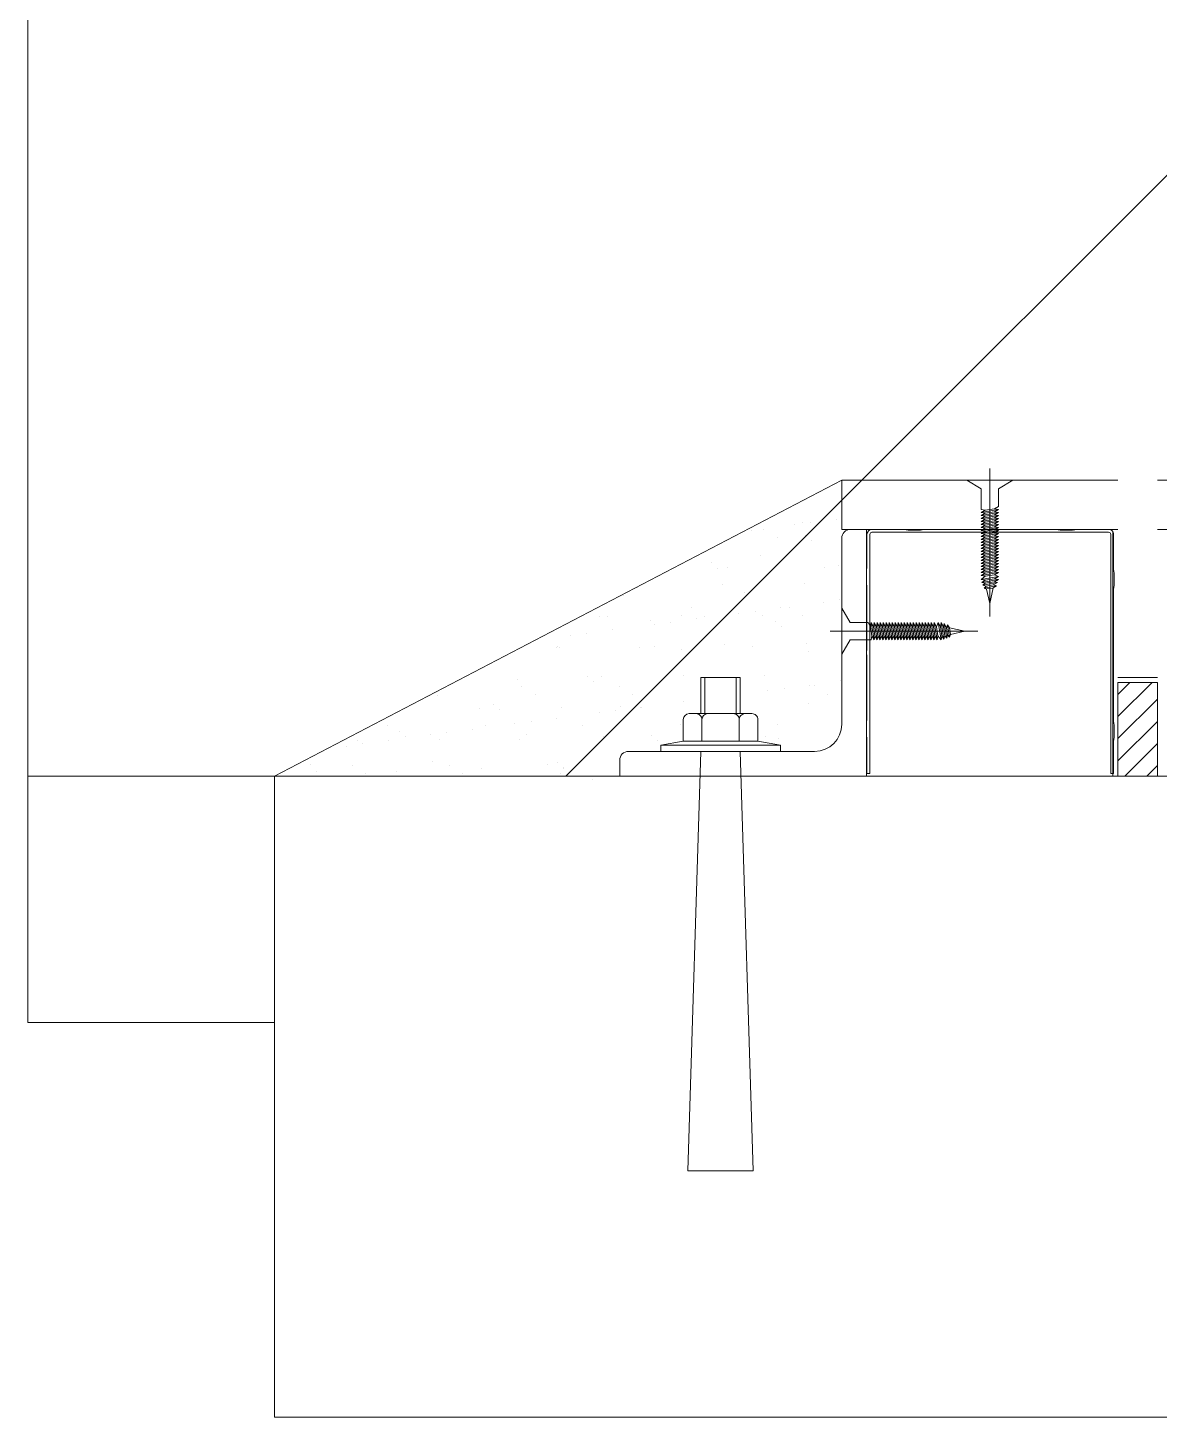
# Model space of a CAD drawing. Header units: inches. Extents: x -19662 to 10260, y -11808 to 5048.
# Drawn here: x -5645.6 to -5588.2, y -1306.4 to -1235.9 of the extents above; entities that cross this region are included whole.
import ezdxf

# ---------------------------------------------------------------- set-up
doc = ezdxf.new("R2010")
doc.units = ezdxf.units.IN
doc.header["$MEASUREMENT"] = 0
doc.linetypes.add('CENTER', pattern=[20, 15, -1.7, 1.6, -1.7])
doc.layers.add('doors_windows', color=4, linetype='Continuous', lineweight=5)
doc.layers.add('Wall2', color=40, linetype='Continuous', lineweight=5)

# ---------------------------------------------------------------- blocks, each defined once
blk = doc.blocks.new('dsgdf')
at = {"color": 0, "lineweight": 0}
for p, q in [((152256.703, 47631.547), (152161.703, 47631.547)), ((152161.703, 47631.547), (152161.703, 47599.047)), ((152161.703, 47611.547), (152149.203, 47611.547)), ((152161.703, 47599.047), (152256.703, 47599.047)), ((152190.453, 47584.047), (152161.703, 47599.047)), ((152204.453, 47594.297), (152204.453, 47599.047)), ((152204.802, 47599.047), (152206.453, 47597.396)), ((152205.925, 47599.047), (152206.453, 47598.519)), ((152206.453, 47594.297), (152206.453, 47599.047)), ((152163.551, 47598.45), (152163.551, 47598.45)), ((152163.85, 47598.82), (152163.85, 47598.82)), ((152165.636, 47598.497), (152165.636, 47598.497)), ((152166.305, 47598.923), (152166.305, 47598.923)), ((152167.911, 47598.839), (152167.911, 47598.839)), ((152169.705, 47598.322), (152169.705, 47598.322)), ((152170.579, 47598.488), (152170.579, 47598.488)), ((152171.249, 47598.914), (152171.249, 47598.914)), ((152172.199, 47598.685), (152172.199, 47598.685)), ((152175.523, 47598.479), (152175.523, 47598.479)), ((152176.057, 47598.376), (152176.057, 47598.376)), ((152176.192, 47598.905), (152176.192, 47598.905)), ((152176.349, 47598.645), (152176.349, 47598.645)), ((152176.354, 47598.632), (152176.354, 47598.632)), ((152191.735, 47598.922), (152191.881, 47598.922)), ((152191.735, 47598.922), (152191.735, 47597.16)), ((152191.735, 47597.806), (152191.735, 47598.922)), ((152191.881, 47586.797), (152191.881, 47598.922)), ((152204.089, 47598.922), (152204.235, 47598.922)), ((152204.089, 47586.797), (152204.089, 47598.922)), ((152204.235, 47597.285), (152204.235, 47598.922)), ((152204.453, 47598.274), (152206.453, 47596.274)), ((152165.346, 47597.524), (152165.346, 47597.524)), ((152165.897, 47597.249), (152165.897, 47597.249)), ((152166.172, 47597.415), (152166.172, 47597.415)), ((152167.462, 47597.245), (152167.462, 47597.245)), ((152168.323, 47597.056), (152168.323, 47597.056)), ((152169.619, 47596.961), (152169.619, 47596.961)), ((152170.052, 47597.196), (152170.052, 47597.196)), ((152174.113, 47597.216), (152174.113, 47597.216)), ((152174.477, 47596.929), (152174.477, 47596.929)), ((152178.401, 47597.061), (152178.401, 47597.061)), ((152180.829, 47596.983), (152180.829, 47596.983)), ((152181.122, 47597.251), (152181.122, 47597.251)), ((152186.617, 47597.028), (152186.617, 47597.028)), ((152187.275, 47597.124), (152187.275, 47597.124)), ((152191.703, 47596.964), (152191.735, 47597.16)), ((152191.703, 47596.339), (152191.703, 47596.964)), ((152204.266, 47597.089), (152204.235, 47597.285)), ((152204.266, 47596.464), (152204.266, 47597.089)), ((152204.453, 47597.151), (152206.453, 47595.151)), ((152167.433, 47596.483), (152167.433, 47596.483)), ((152168.031, 47596.788), (152168.031, 47596.788)), ((152170.445, 47596.852), (152170.445, 47596.852)), ((152171.736, 47596.682), (152171.736, 47596.682)), ((152172.377, 47596.474), (152172.377, 47596.474)), ((152173.892, 47596.399), (152173.892, 47596.399)), ((152174.718, 47596.29), (152174.718, 47596.29)), ((152177.32, 47596.465), (152177.32, 47596.465)), ((152182.264, 47596.456), (152182.264, 47596.456)), ((152187.208, 47596.447), (152187.208, 47596.447)), ((152191.703, 47596.339), (152191.735, 47596.143)), ((152204.266, 47596.464), (152204.235, 47596.268)), ((152204.235, 47592.726), (152204.235, 47596.268)), ((152172.099, 47595.626), (152172.099, 47595.626)), ((152173.096, 47595.663), (152173.096, 47595.663)), ((152176.009, 47596.12), (152176.009, 47596.12)), ((152176.254, 47595.573), (152176.254, 47595.573)), ((152178.165, 47595.836), (152178.165, 47595.836)), ((152178.991, 47595.727), (152178.991, 47595.727)), ((152179.249, 47595.535), (152179.249, 47595.535)), ((152180.282, 47595.557), (152180.282, 47595.557)), ((152180.315, 47595.592), (152180.315, 47595.592)), ((152191.735, 47596.143), (152191.735, 47592.994)), ((152204.453, 47596.029), (152206.185, 47594.297)), ((152169.967, 47594.939), (152169.967, 47594.939)), ((152172.803, 47595.395), (152172.803, 47595.395)), ((152174.91, 47594.93), (152174.91, 47594.93)), ((152179.854, 47594.921), (152179.854, 47594.921)), ((152182.438, 47595.273), (152182.438, 47595.273)), ((152188.758, 47595.385), (152188.758, 47595.385)), ((152189.741, 47594.903), (152189.741, 47594.903)), ((152204.453, 47594.906), (152205.062, 47594.297)), ((152174.013, 47594.157), (152174.013, 47594.157)), ((152174.241, 47594.503), (152174.241, 47594.503)), ((152177.868, 47594.27), (152177.868, 47594.27)), ((152179.185, 47594.494), (152179.185, 47594.494)), ((152186.711, 47594.711), (152186.711, 47594.711)), ((152187.538, 47594.602), (152187.538, 47594.602)), ((152188.828, 47594.432), (152188.828, 47594.432)), ((152189.072, 47594.477), (152189.072, 47594.477)), ((152190.374, 47594.197), (152190.374, 47594.197)), ((152177.575, 47594.002), (152177.575, 47594.002)), ((152178.301, 47594.002), (152178.301, 47594.002)), ((152182.456, 47593.949), (152182.456, 47593.949)), ((152186.517, 47593.969), (152186.517, 47593.969)), ((152182.64, 47592.876), (152182.64, 47592.876)), ((152188.793, 47592.749), (152188.793, 47592.749)), ((152191.735, 47592.994), (152191.703, 47592.797)), ((152191.703, 47592.797), (152191.735, 47592.601)), ((152204.235, 47589.577), (152204.235, 47592.726)), ((152175.995, 47592.554), (152175.995, 47592.554)), ((152176.038, 47592.49), (152176.038, 47592.49)), ((152176.154, 47592.514), (152176.154, 47592.514)), ((152180.215, 47592.533), (152180.215, 47592.533)), ((152180.982, 47592.481), (152180.982, 47592.481)), ((152182.348, 47592.608), (152182.348, 47592.608)), ((152184.503, 47592.379), (152184.503, 47592.379)), ((152185.926, 47592.472), (152185.926, 47592.472)), ((152188.658, 47592.326), (152188.658, 47592.326)), ((152191.735, 47592.601), (152191.735, 47589.452)), ((152176.701, 47591.918), (152176.701, 47591.918)), ((152177.528, 47591.81), (152177.528, 47591.81)), ((152178.818, 47591.64), (152178.818, 47591.64)), ((152180.975, 47591.356), (152180.975, 47591.356)), ((152187.412, 47591.483), (152187.412, 47591.483)), ((152178.201, 47590.944), (152178.201, 47590.944)), ((152178.572, 47590.946), (152178.572, 47590.946)), ((152180.767, 47591.16), (152180.767, 47591.16)), ((152181.801, 47591.247), (152181.801, 47591.247)), ((152182.356, 47590.891), (152182.356, 47590.891)), ((152183.092, 47591.077), (152183.092, 47591.077)), ((152183.516, 47590.937), (152183.516, 47590.937)), ((152185.248, 47590.793), (152185.248, 47590.793)), ((152186.074, 47590.685), (152186.074, 47590.685)), ((152186.417, 47590.91), (152186.417, 47590.91)), ((152187.12, 47591.215), (152187.12, 47591.215)), ((152188.459, 47590.928), (152188.459, 47590.928)), ((152179.386, 47589.895), (152179.386, 47589.895)), ((152182.846, 47590.51), (152182.846, 47590.51)), ((152187.365, 47590.515), (152187.365, 47590.515)), ((152187.79, 47590.501), (152187.79, 47590.501)), ((152189.521, 47590.231), (152189.521, 47590.231)), ((152190.347, 47590.122), (152190.347, 47590.122)), ((152180.115, 47589.475), (152180.115, 47589.475)), ((152184.403, 47589.32), (152184.403, 47589.32)), ((152185.54, 47589.767), (152185.54, 47589.767)), ((152188.558, 47589.267), (152188.558, 47589.267)), ((152191.703, 47589.256), (152191.735, 47589.452)), ((152191.703, 47589.256), (152191.703, 47588.631)), ((152204.266, 47589.381), (152204.235, 47589.577)), ((152204.266, 47589.381), (152204.266, 47588.756)), ((152184.159, 47588.502), (152184.159, 47588.502)), ((152184.644, 47588.497), (152184.644, 47588.497)), ((152189.587, 47588.488), (152189.587, 47588.488)), ((152191.703, 47588.631), (152191.735, 47588.434)), ((152204.266, 47588.756), (152204.235, 47588.559)), ((152204.235, 47586.797), (152204.235, 47588.559)), ((152183.866, 47588.233), (152183.866, 47588.233)), ((152186.317, 47587.851), (152186.317, 47587.851)), ((152190.312, 47588.374), (152190.312, 47588.374)), ((152191.735, 47588.434), (152191.735, 47586.797)), ((152188.931, 47587.108), (152188.931, 47587.108)), ((152185.901, 47586.597), (152185.901, 47586.597)), ((152186.508, 47586.526), (152186.508, 47586.526)), ((152187.177, 47586.952), (152187.177, 47586.952)), ((152188.638, 47586.84), (152188.638, 47586.84)), ((152190.453, 47586.547), (152190.453, 47584.047)), ((152191.985, 47586.693), (152203.985, 47586.693)), ((152192.208, 47586.547), (152191.985, 47586.547)), ((152193.622, 47586.547), (152191.985, 47586.547)), ((152193.818, 47586.579), (152193.622, 47586.547)), ((152194.443, 47586.579), (152193.818, 47586.579)), ((152194.443, 47586.579), (152194.639, 47586.547)), ((152197.788, 47586.547), (152194.639, 47586.547)), ((152197.985, 47586.579), (152197.788, 47586.547)), ((152198.181, 47586.547), (152197.985, 47586.579)), ((152201.33, 47586.547), (152198.181, 47586.547)), ((152201.526, 47586.579), (152201.33, 47586.547)), ((152201.526, 47586.579), (152202.151, 47586.579)), ((152202.151, 47586.579), (152202.348, 47586.547)), ((152202.178, 47586.579), (152202.374, 47586.547)), ((152203.985, 47586.547), (152202.348, 47586.547)), ((152202.374, 47586.547), (152204.011, 47586.547)), ((152203.703, 47586.547), (152204.453, 47586.547)), ((152203.787, 47586.547), (152203.985, 47586.547)), ((152206.453, 47586.547), (152207.473, 47586.547)), ((152188.057, 47586.313), (152188.057, 47586.313)), ((152188.458, 47586.208), (152188.458, 47586.208)), ((152188.884, 47586.204), (152188.884, 47586.204)), ((152190.174, 47586.034), (152190.174, 47586.034))]:
    blk.add_line(p, q, dxfattribs=at)
at = {"color": 0}
for p, q in [((152161.703, 47631.547), (152256.703, 47631.547)), ((152149.203, 47584.047), (152149.203, 47611.547)), ((152161.703, 47599.047), (152256.703, 47599.047)), ((152177.825, 47599.208), (152177.825, 47599.208)), ((152204.203, 47599.047), (152204.203, 47586.672)), ((152206.453, 47594.297), (152204.453, 47594.297)), ((152206.453, 47594.047), (152204.453, 47594.047)), ((152204.453, 47586.547), (152190.453, 47586.547)), ((152220.453, 47586.547), (152206.453, 47586.547)), ((152204.453, 47584.047), (152190.453, 47584.047)), ((152220.453, 47584.047), (152206.453, 47584.047))]:
    blk.add_line(p, q, dxfattribs=at)
at = {"color": 0, "linetype": 'Continuous', "lineweight": 0}
for p, q in [((152183.314, 47597.797), (152182.653, 47619.052)), ((152182.653, 47619.052), (152185.975, 47619.052)), ((152185.314, 47597.797), (152185.975, 47619.052)), ((152181.282, 47597.477), (152181.282, 47597.797)), ((152181.282, 47597.797), (152184.314, 47597.797)), ((152187.347, 47597.797), (152184.314, 47597.797)), ((152187.347, 47597.477), (152187.347, 47597.797)), ((152182.424, 47597.283), (152181.282, 47597.477)), ((152181.282, 47597.477), (152184.314, 47597.477)), ((152183.369, 47597.283), (152182.424, 47597.283)), ((152182.424, 47597.283), (152186.204, 47597.283)), ((152182.424, 47596.185), (152182.424, 47597.283)), ((152185.314, 47597.283), (152183.314, 47597.283)), ((152185.259, 47597.283), (152183.369, 47597.283)), ((152183.369, 47596.185), (152183.369, 47597.283)), ((152187.347, 47597.477), (152184.314, 47597.477)), ((152186.204, 47597.283), (152185.259, 47597.283)), ((152185.259, 47596.185), (152185.259, 47597.283)), ((152186.204, 47597.283), (152187.347, 47597.477)), ((152186.204, 47596.185), (152186.204, 47597.283)), ((152182.726, 47595.883), (152185.902, 47595.883)), ((152183.314, 47594.052), (152183.314, 47595.883)), ((152183.514, 47594.052), (152183.514, 47595.883)), ((152185.114, 47594.052), (152185.114, 47595.883)), ((152185.314, 47594.052), (152185.314, 47595.883)), ((152183.314, 47594.052), (152185.314, 47594.052))]:
    blk.add_line(p, q, dxfattribs=at)
at = {"color": 0, "lineweight": 15}
for p, q in [((152191.703, 47599.047), (152179.203, 47599.047)), ((152179.203, 47599.047), (152179.203, 47598.247)), ((152191.703, 47599.047), (152191.703, 47586.547)), ((152189.078, 47597.797), (152179.653, 47597.797)), ((152190.453, 47596.422), (152190.453, 47586.997)), ((152191.703, 47586.547), (152190.903, 47586.547))]:
    blk.add_line(p, q, dxfattribs=at)
at = {"color": 0, "lineweight": 0, "ltscale": 0.05}
for p, q in [((152190.453, 47592.877), (152190.891, 47592.148)), ((152190.453, 47590.542), (152190.453, 47592.877)), ((152190.891, 47592.148), (152191.943, 47592.148)), ((152191.943, 47592.148), (152191.979, 47591.939)), ((152191.946, 47591.272), (152192.095, 47592.148)), ((152192.095, 47592.148), (152191.979, 47591.939)), ((152192.095, 47592.148), (152192.131, 47591.939)), ((152192.098, 47591.272), (152192.247, 47592.148)), ((152192.247, 47592.148), (152192.131, 47591.939)), ((152192.247, 47592.148), (152192.283, 47591.939)), ((152192.25, 47591.272), (152192.4, 47592.148)), ((152192.4, 47592.148), (152192.283, 47591.939)), ((152192.4, 47592.148), (152192.436, 47591.939)), ((152192.402, 47591.272), (152192.552, 47592.148)), ((152192.552, 47592.148), (152192.436, 47591.939)), ((152192.552, 47592.148), (152192.588, 47591.939)), ((152192.555, 47591.272), (152192.704, 47592.148)), ((152192.704, 47592.148), (152192.588, 47591.939)), ((152192.704, 47592.148), (152192.74, 47591.939)), ((152192.707, 47591.272), (152192.856, 47592.148)), ((152192.856, 47592.148), (152192.74, 47591.939)), ((152192.856, 47592.148), (152192.892, 47591.939)), ((152192.859, 47591.272), (152193.008, 47592.148)), ((152193.008, 47592.148), (152192.892, 47591.939)), ((152193.008, 47592.148), (152193.044, 47591.939)), ((152193.011, 47591.272), (152193.16, 47592.148)), ((152193.16, 47592.148), (152193.044, 47591.939)), ((152193.16, 47592.148), (152193.196, 47591.939)), ((152193.163, 47591.272), (152193.313, 47592.148)), ((152193.313, 47592.148), (152193.196, 47591.939)), ((152193.313, 47592.148), (152193.349, 47591.939)), ((152193.315, 47591.272), (152193.465, 47592.148)), ((152193.465, 47592.148), (152193.349, 47591.939)), ((152193.465, 47592.148), (152193.501, 47591.939)), ((152193.468, 47591.272), (152193.617, 47592.148)), ((152193.617, 47592.148), (152193.501, 47591.939)), ((152193.617, 47592.148), (152193.653, 47591.939)), ((152193.62, 47591.272), (152193.769, 47592.148)), ((152193.769, 47592.148), (152193.653, 47591.939)), ((152193.769, 47592.148), (152193.805, 47591.939)), ((152193.772, 47591.272), (152193.921, 47592.148)), ((152193.921, 47592.148), (152193.805, 47591.939)), ((152193.921, 47592.148), (152193.957, 47591.939)), ((152193.924, 47591.272), (152194.073, 47592.148)), ((152194.073, 47592.148), (152193.957, 47591.939)), ((152194.073, 47592.148), (152194.109, 47591.939)), ((152194.076, 47591.272), (152194.226, 47592.148)), ((152194.226, 47592.148), (152194.109, 47591.939)), ((152194.226, 47592.148), (152194.262, 47591.939)), ((152194.228, 47591.272), (152194.378, 47592.148)), ((152194.378, 47592.148), (152194.262, 47591.939)), ((152194.378, 47592.148), (152194.414, 47591.939)), ((152194.381, 47591.272), (152194.53, 47592.148)), ((152194.53, 47592.148), (152194.414, 47591.939)), ((152194.53, 47592.148), (152194.566, 47591.939)), ((152194.533, 47591.272), (152194.682, 47592.148)), ((152194.682, 47592.148), (152194.566, 47591.939)), ((152194.682, 47592.148), (152194.718, 47591.939)), ((152194.685, 47591.272), (152194.834, 47592.148)), ((152194.834, 47592.148), (152194.718, 47591.939)), ((152194.834, 47592.148), (152194.87, 47591.939)), ((152194.837, 47591.272), (152194.986, 47592.148)), ((152194.986, 47592.148), (152194.87, 47591.939)), ((152194.986, 47592.148), (152195.022, 47591.939)), ((152194.989, 47591.272), (152195.139, 47592.148)), ((152195.139, 47592.148), (152195.022, 47591.939)), ((152195.139, 47592.148), (152195.175, 47591.939)), ((152195.141, 47591.272), (152195.291, 47592.148)), ((152195.291, 47592.148), (152195.175, 47591.939)), ((152195.291, 47592.148), (152195.327, 47591.939)), ((152195.488, 47592.148), (152195.327, 47591.939)), ((152195.339, 47591.272), (152195.488, 47592.148)), ((152195.488, 47592.148), (152195.524, 47591.939)), ((152195.491, 47591.272), (152195.634, 47592.111)), ((152195.634, 47592.111), (152195.524, 47591.939)), ((152195.634, 47592.111), (152195.676, 47591.939)), ((152195.65, 47591.315), (152195.779, 47592.057)), ((152195.779, 47592.057), (152195.676, 47591.939)), ((152195.779, 47592.057), (152195.822, 47591.893)), ((152195.815, 47591.377), (152195.923, 47592.003)), ((152195.923, 47592.003), (152195.822, 47591.893)), ((152195.923, 47592.003), (152195.972, 47591.874)), ((152191.794, 47591.272), (152191.91, 47591.481)), ((152191.91, 47591.481), (152191.979, 47591.939)), ((152191.946, 47591.272), (152191.91, 47591.481)), ((152191.946, 47591.272), (152192.062, 47591.481)), ((152192.062, 47591.481), (152192.131, 47591.939)), ((152192.098, 47591.272), (152192.062, 47591.481)), ((152192.098, 47591.272), (152192.214, 47591.481)), ((152192.214, 47591.481), (152192.283, 47591.939)), ((152192.25, 47591.272), (152192.214, 47591.481)), ((152192.25, 47591.272), (152192.366, 47591.481)), ((152192.366, 47591.481), (152192.436, 47591.939)), ((152192.402, 47591.272), (152192.366, 47591.481)), ((152192.402, 47591.272), (152192.519, 47591.481)), ((152192.519, 47591.481), (152192.588, 47591.939)), ((152192.555, 47591.272), (152192.519, 47591.481)), ((152192.555, 47591.272), (152192.671, 47591.481)), ((152192.671, 47591.481), (152192.74, 47591.939)), ((152192.707, 47591.272), (152192.671, 47591.481)), ((152192.707, 47591.272), (152192.823, 47591.481)), ((152192.823, 47591.481), (152192.892, 47591.939)), ((152192.859, 47591.272), (152192.823, 47591.481)), ((152192.859, 47591.272), (152192.975, 47591.481)), ((152192.975, 47591.481), (152193.044, 47591.939)), ((152193.011, 47591.272), (152192.975, 47591.481)), ((152193.011, 47591.272), (152193.127, 47591.481)), ((152193.127, 47591.481), (152193.196, 47591.939)), ((152193.163, 47591.272), (152193.127, 47591.481)), ((152193.163, 47591.272), (152193.279, 47591.481)), ((152193.279, 47591.481), (152193.349, 47591.939)), ((152193.315, 47591.272), (152193.279, 47591.481)), ((152193.315, 47591.272), (152193.432, 47591.481)), ((152193.432, 47591.481), (152193.501, 47591.939)), ((152193.468, 47591.272), (152193.432, 47591.481)), ((152193.468, 47591.272), (152193.584, 47591.481)), ((152193.584, 47591.481), (152193.653, 47591.939)), ((152193.62, 47591.272), (152193.584, 47591.481)), ((152193.62, 47591.272), (152193.736, 47591.481)), ((152193.736, 47591.481), (152193.805, 47591.939)), ((152193.772, 47591.272), (152193.736, 47591.481)), ((152193.772, 47591.272), (152193.888, 47591.481)), ((152193.888, 47591.481), (152193.957, 47591.939)), ((152193.924, 47591.272), (152193.888, 47591.481)), ((152193.924, 47591.272), (152194.04, 47591.481)), ((152194.04, 47591.481), (152194.109, 47591.939)), ((152194.076, 47591.272), (152194.04, 47591.481)), ((152194.076, 47591.272), (152194.192, 47591.481)), ((152194.192, 47591.481), (152194.262, 47591.939)), ((152194.228, 47591.272), (152194.192, 47591.481)), ((152194.228, 47591.272), (152194.345, 47591.481)), ((152194.345, 47591.481), (152194.414, 47591.939)), ((152194.381, 47591.272), (152194.345, 47591.481)), ((152194.381, 47591.272), (152194.497, 47591.481)), ((152194.497, 47591.481), (152194.566, 47591.939)), ((152194.533, 47591.272), (152194.497, 47591.481)), ((152194.533, 47591.272), (152194.649, 47591.481)), ((152194.649, 47591.481), (152194.718, 47591.939)), ((152194.649, 47591.481), (152194.718, 47591.939)), ((152194.685, 47591.272), (152194.649, 47591.481)), ((152194.685, 47591.272), (152194.801, 47591.481)), ((152194.801, 47591.481), (152194.87, 47591.939)), ((152194.837, 47591.272), (152194.801, 47591.481)), ((152194.837, 47591.272), (152194.953, 47591.481)), ((152194.953, 47591.481), (152195.022, 47591.939)), ((152194.989, 47591.272), (152194.953, 47591.481)), ((152194.989, 47591.272), (152195.105, 47591.481)), ((152195.105, 47591.481), (152195.175, 47591.939)), ((152195.141, 47591.272), (152195.105, 47591.481)), ((152195.141, 47591.272), (152195.258, 47591.481)), ((152195.258, 47591.481), (152195.327, 47591.939)), ((152195.258, 47591.481), (152195.327, 47591.939)), ((152195.339, 47591.272), (152195.258, 47591.481)), ((152195.339, 47591.272), (152195.455, 47591.481)), ((152195.455, 47591.481), (152195.524, 47591.939)), ((152195.491, 47591.272), (152195.455, 47591.481)), ((152195.491, 47591.272), (152195.607, 47591.481)), ((152195.607, 47591.481), (152195.676, 47591.939)), ((152195.65, 47591.315), (152195.607, 47591.481)), ((152195.65, 47591.315), (152195.767, 47591.534)), ((152195.767, 47591.534), (152195.822, 47591.893)), ((152195.815, 47591.377), (152195.767, 47591.534)), ((152195.815, 47591.377), (152195.92, 47591.534)), ((152196.703, 47591.71), (152195.92, 47591.534)), ((152195.921, 47591.534), (152195.971, 47591.874)), ((152196.703, 47591.71), (152195.972, 47591.874)), ((152190.891, 47591.272), (152190.453, 47590.542)), ((152190.891, 47591.272), (152191.794, 47591.272)), ((152197.962, 47590.297), (152197.798, 47589.566)), ((152197.962, 47590.297), (152198.138, 47589.514)), ((152197.561, 47589.228), (152197.733, 47589.27)), ((152197.561, 47589.228), (152197.733, 47589.118)), ((152198.4, 47589.085), (152197.561, 47589.228)), ((152197.615, 47589.373), (152197.779, 47589.415)), ((152197.615, 47589.373), (152197.733, 47589.27)), ((152198.357, 47589.244), (152197.615, 47589.373)), ((152197.669, 47589.517), (152197.798, 47589.566)), ((152197.669, 47589.517), (152197.779, 47589.415)), ((152198.295, 47589.409), (152197.669, 47589.517)), ((152198.191, 47589.201), (152197.733, 47589.27)), ((152198.138, 47589.361), (152197.779, 47589.415)), ((152198.138, 47589.515), (152197.798, 47589.565)), ((152198.295, 47589.409), (152198.138, 47589.514)), ((152198.295, 47589.409), (152198.138, 47589.361)), ((152198.357, 47589.244), (152198.138, 47589.361)), ((152198.357, 47589.244), (152198.191, 47589.201)), ((152198.4, 47589.085), (152198.191, 47589.201)), ((152197.524, 47589.082), (152197.733, 47589.118)), ((152197.524, 47589.082), (152197.733, 47588.921)), ((152198.4, 47588.933), (152197.524, 47589.082)), ((152197.524, 47588.885), (152197.733, 47588.921)), ((152198.4, 47588.735), (152197.524, 47588.885)), ((152197.524, 47588.885), (152197.733, 47588.768)), ((152197.524, 47588.733), (152197.733, 47588.768)), ((152197.524, 47588.733), (152197.733, 47588.616)), ((152198.4, 47588.583), (152197.524, 47588.733)), ((152197.524, 47588.58), (152197.733, 47588.616)), ((152197.524, 47588.58), (152197.733, 47588.464)), ((152198.4, 47588.431), (152197.524, 47588.58)), ((152197.524, 47588.428), (152197.733, 47588.464)), ((152198.191, 47589.049), (152197.733, 47589.118)), ((152198.191, 47588.852), (152197.733, 47588.921)), ((152198.191, 47588.852), (152197.733, 47588.921)), ((152198.191, 47588.699), (152197.733, 47588.768)), ((152198.191, 47588.547), (152197.733, 47588.616)), ((152198.191, 47588.395), (152197.733, 47588.464)), ((152198.4, 47589.085), (152198.191, 47589.049)), ((152198.4, 47588.933), (152198.191, 47589.049)), ((152198.4, 47588.933), (152198.191, 47588.852)), ((152198.4, 47588.735), (152198.191, 47588.852)), ((152198.4, 47588.735), (152198.191, 47588.699)), ((152198.4, 47588.583), (152198.191, 47588.699)), ((152198.4, 47588.583), (152198.191, 47588.547)), ((152198.4, 47588.431), (152198.191, 47588.547)), ((152197.524, 47588.428), (152197.733, 47588.312)), ((152198.4, 47588.279), (152197.524, 47588.428)), ((152197.524, 47588.276), (152197.733, 47588.312)), ((152197.524, 47588.276), (152197.733, 47588.16)), ((152198.4, 47588.127), (152197.524, 47588.276)), ((152197.524, 47588.124), (152197.733, 47588.16)), ((152197.524, 47588.124), (152197.733, 47588.008)), ((152198.4, 47587.974), (152197.524, 47588.124)), ((152197.524, 47587.972), (152197.733, 47588.008)), ((152197.524, 47587.972), (152197.733, 47587.855)), ((152198.4, 47587.822), (152197.524, 47587.972)), ((152197.524, 47587.82), (152197.733, 47587.855)), ((152197.524, 47587.82), (152197.733, 47587.703)), ((152198.4, 47587.67), (152197.524, 47587.82)), ((152198.191, 47588.243), (152197.733, 47588.312)), ((152198.191, 47588.243), (152197.733, 47588.312)), ((152198.191, 47588.091), (152197.733, 47588.16)), ((152198.191, 47587.939), (152197.733, 47588.008)), ((152198.191, 47587.786), (152197.733, 47587.855)), ((152198.4, 47588.431), (152198.191, 47588.395)), ((152198.4, 47588.279), (152198.191, 47588.395)), ((152198.4, 47588.279), (152198.191, 47588.243)), ((152198.4, 47588.127), (152198.191, 47588.243)), ((152198.4, 47588.127), (152198.191, 47588.091)), ((152198.4, 47587.974), (152198.191, 47588.091)), ((152198.4, 47587.974), (152198.191, 47587.939)), ((152198.4, 47587.822), (152198.191, 47587.939)), ((152198.4, 47587.822), (152198.191, 47587.786)), ((152198.4, 47587.67), (152198.191, 47587.786)), ((152197.524, 47587.667), (152197.733, 47587.703)), ((152197.524, 47587.667), (152197.733, 47587.551)), ((152198.4, 47587.518), (152197.524, 47587.667)), ((152197.524, 47587.515), (152197.733, 47587.551)), ((152197.524, 47587.515), (152197.733, 47587.399)), ((152198.4, 47587.366), (152197.524, 47587.515)), ((152197.524, 47587.363), (152197.733, 47587.399)), ((152197.524, 47587.363), (152197.733, 47587.247)), ((152198.4, 47587.214), (152197.524, 47587.363)), ((152197.524, 47587.211), (152197.733, 47587.247)), ((152197.524, 47587.211), (152197.733, 47587.095)), ((152198.4, 47587.061), (152197.524, 47587.211)), ((152197.524, 47587.059), (152197.733, 47587.095)), ((152197.524, 47587.059), (152197.733, 47586.943)), ((152198.4, 47586.909), (152197.524, 47587.059)), ((152198.191, 47587.634), (152197.733, 47587.703)), ((152198.191, 47587.482), (152197.733, 47587.551)), ((152198.191, 47587.33), (152197.733, 47587.399)), ((152198.191, 47587.178), (152197.733, 47587.247)), ((152198.191, 47587.026), (152197.733, 47587.095)), ((152198.4, 47587.67), (152198.191, 47587.634)), ((152198.4, 47587.518), (152198.191, 47587.634)), ((152198.4, 47587.518), (152198.191, 47587.482)), ((152198.4, 47587.366), (152198.191, 47587.482)), ((152198.4, 47587.366), (152198.191, 47587.33)), ((152198.4, 47587.214), (152198.191, 47587.33)), ((152198.4, 47587.214), (152198.191, 47587.178)), ((152198.4, 47587.061), (152198.191, 47587.178)), ((152198.4, 47587.061), (152198.191, 47587.026)), ((152197.524, 47586.907), (152197.733, 47586.943)), ((152197.524, 47586.907), (152197.733, 47586.79)), ((152198.4, 47586.757), (152197.524, 47586.907)), ((152197.524, 47586.754), (152197.733, 47586.79)), ((152197.524, 47586.754), (152197.733, 47586.638)), ((152198.4, 47586.605), (152197.524, 47586.754)), ((152197.524, 47586.602), (152197.733, 47586.638)), ((152197.524, 47586.602), (152197.733, 47586.486)), ((152198.4, 47586.453), (152197.524, 47586.602)), ((152197.524, 47586.45), (152197.733, 47586.486)), ((152197.524, 47586.45), (152197.733, 47586.334)), ((152198.4, 47586.301), (152197.524, 47586.45)), ((152198.191, 47586.873), (152197.733, 47586.943)), ((152198.191, 47586.721), (152197.733, 47586.79)), ((152198.191, 47586.569), (152197.733, 47586.638)), ((152198.191, 47586.417), (152197.733, 47586.486)), ((152198.4, 47586.909), (152198.191, 47587.026)), ((152198.4, 47586.909), (152198.191, 47586.873)), ((152198.4, 47586.757), (152198.191, 47586.873)), ((152198.4, 47586.757), (152198.191, 47586.721)), ((152198.4, 47586.605), (152198.191, 47586.721)), ((152198.4, 47586.605), (152198.191, 47586.569)), ((152198.4, 47586.453), (152198.191, 47586.569)), ((152198.4, 47586.453), (152198.191, 47586.417)), ((152198.4, 47586.301), (152198.191, 47586.417)), ((152197.524, 47586.298), (152197.733, 47586.334)), ((152197.524, 47586.298), (152197.733, 47586.182)), ((152198.4, 47586.148), (152197.524, 47586.298)), ((152197.524, 47586.146), (152197.733, 47586.182)), ((152197.524, 47586.146), (152197.733, 47586.03)), ((152198.4, 47585.996), (152197.524, 47586.146)), ((152197.524, 47585.994), (152197.733, 47586.03)), ((152197.524, 47585.994), (152197.733, 47585.877)), ((152198.4, 47585.844), (152197.524, 47585.994)), ((152197.524, 47585.841), (152197.733, 47585.877)), ((152197.524, 47585.841), (152197.733, 47585.725)), ((152198.4, 47585.692), (152197.524, 47585.841)), ((152197.524, 47585.689), (152197.733, 47585.725)), ((152198.4, 47585.54), (152197.524, 47585.689)), ((152197.524, 47585.689), (152197.733, 47585.573)), ((152198.191, 47586.265), (152197.733, 47586.334)), ((152198.191, 47586.113), (152197.733, 47586.182)), ((152198.191, 47585.96), (152197.733, 47586.03)), ((152198.191, 47585.808), (152197.733, 47585.877)), ((152198.191, 47585.656), (152197.733, 47585.725)), ((152198.4, 47586.301), (152198.191, 47586.265)), ((152198.4, 47586.148), (152198.191, 47586.265)), ((152198.4, 47586.148), (152198.191, 47586.113)), ((152198.4, 47585.996), (152198.191, 47586.113)), ((152198.4, 47585.996), (152198.191, 47585.96)), ((152198.4, 47585.844), (152198.191, 47585.96)), ((152198.4, 47585.844), (152198.191, 47585.808)), ((152198.4, 47585.692), (152198.191, 47585.808)), ((152198.4, 47585.692), (152198.191, 47585.656)), ((152198.4, 47585.54), (152198.191, 47585.656)), ((152197.524, 47585.537), (152197.733, 47585.573)), ((152197.524, 47584.485), (152197.524, 47585.537)), ((152198.191, 47585.504), (152197.733, 47585.573)), ((152198.4, 47585.54), (152198.191, 47585.504)), ((152198.4, 47585.388), (152198.191, 47585.504)), ((152198.4, 47584.485), (152198.4, 47585.388)), ((152196.794, 47584.047), (152197.524, 47584.485)), ((152198.4, 47584.485), (152199.129, 47584.047)), ((152199.129, 47584.047), (152196.794, 47584.047))]:
    blk.add_line(p, q, dxfattribs=at)
at = {"color": 0, "linetype": 'CENTER', "lineweight": 0, "ltscale": 0.5}
for p, q in [((152197.362, 47591.71), (152189.855, 47591.71)), ((152197.962, 47590.956), (152197.962, 47583.449))]:
    blk.add_line(p, q, dxfattribs=at)
at = {"color": 0, "lineweight": 15}
for centre, radius, start, end in [((152179.653, 47598.247), 0.45, 180, 270), ((152189.078, 47596.422), 1.375, 0, 90), ((152190.903, 47586.997), 0.45, 180, 270)]:
    blk.add_arc(centre, radius, start, end, dxfattribs=at)
at = {"color": 0, "linetype": 'Continuous', "lineweight": 0}
for centre, start, end in [((152182.726, 47596.185), 180, 270), ((152183.067, 47596.185), 270, 0), ((152183.671, 47596.185), 180, 270), ((152184.957, 47596.185), 270, 0), ((152185.561, 47596.185), 180, 270), ((152185.902, 47596.185), 270, 0)]:
    blk.add_arc(centre, 0.302, start, end, dxfattribs=at)
at = {"color": 0, "lineweight": 0}
for centre, radius, start, end in [((152191.985, 47586.797), 0.25, 180, 270), ((152191.985, 47586.797), 0.104, 180, 270), ((152203.985, 47586.797), 0.104, 270, 0), ((152203.985, 47586.797), 0.25, 270, 0)]:
    blk.add_arc(centre, radius, start, end, dxfattribs=at)

msp = doc.modelspace()

# ---------------------------------------------------------------- linework, layer by layer
at = {"layer": 'Wall2', "ltscale": 100}
for points in [[(-5645.566, -1273.854), (-5645.566, -119.009)], [(-5618.294, -1273.854), (-5525.566, -1181.126)], [(-5525.566, -1273.854), (-5645.566, -1273.854)]]:
    msp.add_lwpolyline(points, dxfattribs=at)

# ---------------------------------------------------------------- block references
at = {"layer": 'doors_windows', "color": 0, "linetype": 'ByBlock', "lineweight": 9, "extrusion": (0, 0, -1), "zscale": -1, "rotation": 180}
msp.add_blockref('dsgdf', (157794.769, 46325.194), dxfattribs=at)

doc.saveas('drawing.dxf')
